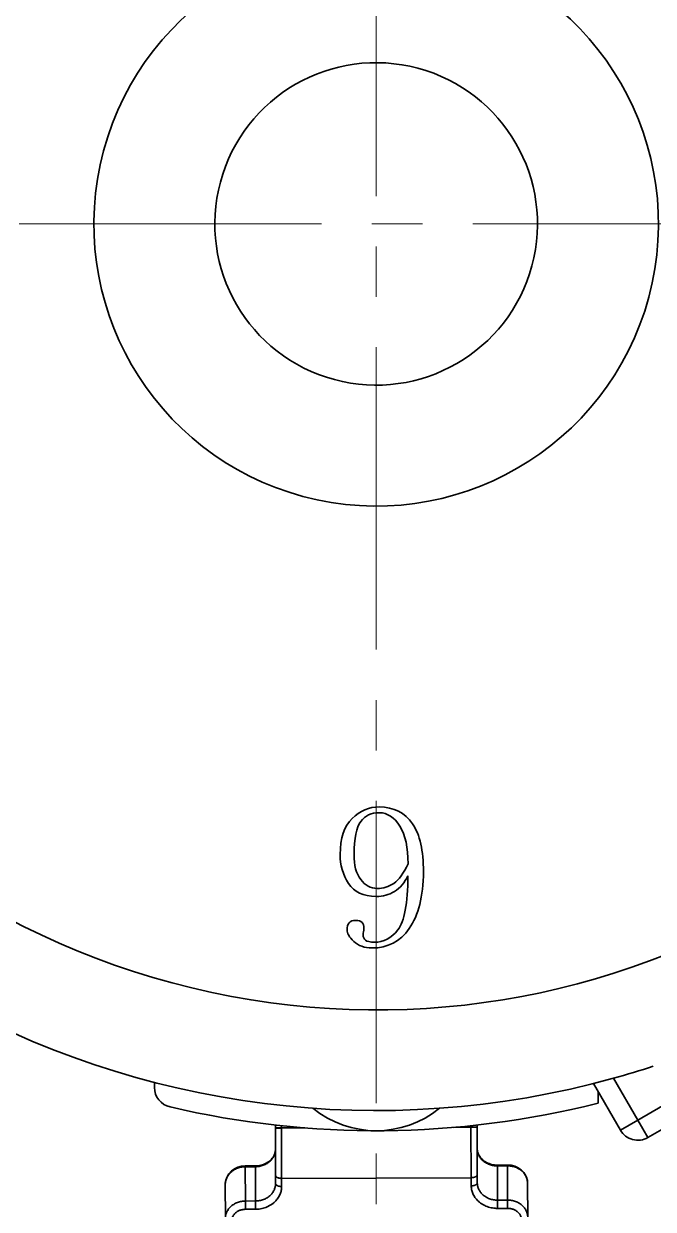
# Model space of a CAD drawing. Header units: millimetres. Extents: x -27384 to -11847, y 105622 to 113060.
# Drawn here: x -20653.7 to -20622.5, y 111159.2 to 111218 of the extents above; entities that cross this region are included whole.
import ezdxf

# ---------------------------------------------------------------- set-up
doc = ezdxf.new("R2010")
doc.units = ezdxf.units.MM
for name, pattern in [('CENTER2', [1.125, 0.75, -0.125, 0.125, -0.125]), ('DASHDOT', [25.4, 12.7, -6.35, 0, -6.35]), ('DASHED', [19.049999999999997, 12.7, -6.35]), ('HIDDEN', [9.524999999999999, 6.35, -3.175])]:
    doc.linetypes.add(name, pattern=pattern)
doc.layers.get('0').update_dxf_attribs({"color": 1, "linetype": 'DASHDOT'})
for name, color, linetype in [('01粗实线', 7, 'Continuous'), ('1', 4, 'Continuous'), ('3', 6, 'HIDDEN'), ('Default', 7, 'Continuous')]:
    doc.layers.add(name, color=color, linetype=linetype)
doc.layers.add('4虚线层', color=6, linetype='DASHED', lineweight=35)
doc.layers.add('图层3', color=7, linetype='Continuous', lineweight=35)

# ---------------------------------------------------------------- blocks, each defined once
blk = doc.blocks.new('G$CBB9FC1A2')
at = {"layer": 'Default', "color": 1, "linetype": 'CENTER2', "lineweight": 13, "ltscale": 20}
for p, q in [((3.637978807091713e-12, -66.1297639231343), (3.637978807091713e-12, 64.4583510189841)), ((64.7932927104739, 0), (-63.43283579474519, 1.455191522836685e-11))]:
    blk.add_line(p, q, dxfattribs=at)
at = {"layer": 'Default', "color": 7, "linetype": 'CENTER2', "lineweight": 13}
blk.add_circle((-1.818989403545856e-11, -2.91038304567337e-11), 61.63746783566022, dxfattribs=at)
at = {"layer": '图层3'}
for p, q in [((-10.99763279997569, -42.83934955888253), (-10.99763279997569, -42.59364868210105)), ((12.10508957859565, -44.96146538027097), (10.77138714165267, -42.6514249973261)), ((11.77259495476392, -42.38599819857336), (12.97092861371129, -44.46157298027538)), ((10.9976327999866, -43.04329397254332), (10.99763279998297, -43.62545823914115)), ((12.97092861371129, -44.46157298027538), (14.70260668394985, -43.46178818029875)), ((12.97092861371129, -44.46157298027538), (12.10508957859565, -44.96146538027097)), ((12.97092861371129, -44.46157298027538), (13.47082101371416, -45.32741201540921)), ((15.20249908394544, -44.32762721540348), (13.47082101371416, -45.32741201540921)), ((-4.998923999992257, -44.85547696707363), (-4.998923999995895, -44.71173551342508)), ((-4.998923999995895, -44.85654973698547), (-4.998923999992257, -44.85547696707363)), ((-4.998923999992257, -44.85547696707363), (-4.698988968186313, -44.85547696707363)), ((-4.998923999995895, -44.85654973698547), (-4.698989696822537, -44.85571979061933)), ((-4.992309109853522, -47.20586418961466), (-4.998923999995895, -44.85654973698547)), ((-4.998923999995895, -44.85654973698547), (-4.99838812989401, -45.50579279607337)), ((-4.698989696822537, -44.85571979061933), (-4.691838965743955, -47.35492938254902)), ((-4.698988963504235, -44.7442514776194), (-4.698988968186313, -44.85547696854337)), ((-4.698988968186313, -44.85547696854337), (-3.533912324717676, -44.85130987451703)), ((-4.698988559994177, -44.85547696844151), (-4.698988507891045, -44.8557197903574)), ((3.854654422910244, -44.82488341379212), (4.697008713123068, -44.82187059095304)), ((4.697008713123068, -44.82187059095304), (4.696455369758041, -44.74451747738931)), ((4.697009989798971, -44.82211340987124), (4.697008304945484, -44.82187059379066)), ((4.697008713123068, -44.82187059095304), (4.996936071147502, -44.81972508002946)), ((4.697009989791695, -44.82211340677168), (4.996943744936289, -44.82079782249639)), ((4.707738094919478, -47.32131020272209), (4.697009989798971, -44.82211340987124)), ((4.99616578064888, -44.71204380557174), (4.996936071147502, -44.81972508002946)), ((4.996936071147502, -44.81972508002946), (4.996943744932651, -44.82079782246728)), ((4.996943744932651, -44.82079782249639), (5.007134251372918, -47.1700994863495)), ((5.001052084724506, -45.47002810402773), (4.996943744932651, -44.82079782249639)), ((-4.99838812989401, -45.50579279607337), (-4.998387618470588, -45.50641209518653)), ((-4.992308627824968, -47.206035383977), (-4.998387618470588, -45.50641209518653)), ((-4.998387618470588, -45.50641209518653), (-4.998387618470588, -45.91093388918671)), ((5.001056003311533, -45.4706473909755), (5.001052084724506, -45.47002810402773)), ((5.007134993953514, -47.17027067975141), (5.001056003311533, -45.4706473909755)), ((5.003949647751142, -45.87515883536253), (5.001056003311533, -45.4706473909755)), ((-4.998387618470588, -45.91093388918671), (-4.992308627824968, -47.61055717794807)), ((5.010028638393123, -47.57478212412389), (5.003949647751142, -45.87515883536253)), ((-5.995217742565728, -46.73747787867615), (-6.492835133925837, -46.73925769158814)), ((-6.492835133925837, -46.73925769158814), (-6.492691410927364, -46.77944116403523)), ((-5.995074019570893, -46.77766135112324), (-6.492691410927364, -46.77944116403523)), ((-6.492691410927364, -46.77944116403523), (-6.486612420292658, -48.47906445279659)), ((-5.995217705643881, -46.73748820167384), (-5.995074019570893, -46.77766135112324)), ((-5.988995028928912, -48.4772846398846), (-5.995074019570893, -46.77766135112324)), ((6.504284133097826, -46.69277129256807), (6.006666741737718, -46.69455110548006)), ((6.006810464736191, -46.7347345779126), (6.006666741737718, -46.69455110548006)), ((6.504427856092661, -46.73295476500061), (6.006810464736191, -46.7347345779126)), ((6.006810464736191, -46.7347345779126), (6.012889455378172, -48.43435786667396)), ((6.504427856092661, -46.73295476500061), (6.504284133097826, -46.69277129256807)), ((6.510506846738281, -48.43257805377652), (6.504427856092661, -46.73295476500061)), ((-4.992308627824968, -47.206035383977), (-4.992309109853522, -47.20586418961466)), ((-4.992308627824968, -47.61055717794807), (-4.992308627824968, -47.206035383977)), ((4.707738094919478, -47.32131020272209), (-4.691838965743955, -47.35492938254902)), ((-4.691838965743955, -47.35492938254902), (-4.691837285914517, -47.35573395526444)), ((-4.691837285914517, -47.35573395526444), (-4.691837285910879, -47.76025574923551)), ((4.707742170441634, -47.32211476686643), (4.707738094919478, -47.32131020272209)), ((4.710635814888519, -47.72662621123891), (4.707742170441634, -47.32211476686643)), ((5.007134251372918, -47.1700994863495), (5.007134993953514, -47.17027067975141)), ((5.007134993953514, -47.17027067975141), (5.010028638393123, -47.57478212412389)), ((7.507303061440325, -47.59521238517482), (7.513382052082306, -49.29483567395073)), ((-7.48329402525269, -49.34847382667067), (-7.489373015894671, -47.64885053790931)), ((-6.486612420292658, -48.47906445279659), (-5.988995028928912, -48.4772846398846)), ((-6.486612420292658, -48.47906445279659), (-6.485146998704295, -48.88878126267809)), ((-5.988995028928912, -48.4772846398846), (-5.987529607344186, -48.8870014497661)), ((6.012889455378172, -48.43435786667396), (6.510506846738281, -48.43257805377652)), ((6.01435487695926, -48.84407467657002), (6.012889455378172, -48.43435786667396)), ((6.511972268323007, -48.84229486365803), (6.510506846738281, -48.43257805377652)), ((-5.987529607344186, -48.8870014497661), (-6.485146998704295, -48.88878126267809)), ((6.511972268323007, -48.84229486365803), (6.01435487695926, -48.84407467657002))]:
    blk.add_line(p, q, dxfattribs=at)
for radius in [38.9916072, 13.9969872, 7.998278399999999]:
    blk.add_circle((-1.818989403545856e-11, -2.91038304567337e-11), radius, dxfattribs=at)
for centre, radius, start, end in [((-1.818989403545856e-11, -2.91038304567337e-11), 43.99053119999999, 194.4775121859163, 285.5224878140298), ((-1.818989403545856e-11, -2.91038304567337e-11), 43.99053119999999, 285.5224878140298, 288.1971083097218), ((-9.997847999969963, -42.83934955888253), 0.9997847999998911, 180, 256.8634412125413), ((-1.818989403545856e-11, -2.91038304567337e-11), 44.99031600000003, 256.8634412130981, 284.1490045089447), ((-7.275957614183426e-12, -39.99139200019999), 4.998923999999973, 231.0322442495843, 308.9677557506502), ((12.9709286136931, -44.46157298030448), 0.9997848000000009, 209.9999999997313, 300.000000001051), ((-6.53554862015153, -47.6931546406995), 0.954852779992324, 87.43612892967138, 177.3405850020427), ((6.552869625975291, -47.64739457621181), 0.9558588618540915, 3.129443592472223, 92.91355123219832)]:
    blk.add_arc(centre, radius, start, end, dxfattribs=at)
for points, knots in [([(-1.190879692767339, -29.49840754980687), (-0.8005050489737187, -29.11829999145993), (-0.3528503795314464, -28.92392636995646), (0.8761229578085477, -28.93257297710807), (1.42528874002528, -29.20955541160947), (1.796965434368758, -29.75840780264116)], [0.2071199757832337, 0.2071199757832337, 0.2071199757832337, 0.2071199757832337, 0.2651708072772346, 0.2651708072772346, 0.347781605941774, 0.347781605941774, 0.347781605941774, 0.347781605941774]), ([(1.171832898791763, -29.88081471157784), (0.8955582618473272, -29.43772560219804), (0.5571014627748809, -29.2180785225064), (-0.2475834604883858, -29.2124170535244), (-0.5509792744887818, -29.35659606334229), (-0.7676206366813858, -29.64769903766864)], [0.399186053189804, 0.399186053189804, 0.399186053189804, 0.399186053189804, 0.6977723782712352, 0.6977723782712352, 1, 1, 1, 1]), ([(-1.374496865220863, -32.72089182736818), (-1.653154316245491, -32.28897383350704), (-1.79240325974024, -31.81080732113332), (-1.783001790059643, -30.4745426606969), (-1.58374060130518, -29.88093598264095), (-1.190879692767339, -29.49840754980687)], [0.06533017741148582, 0.06533017741148582, 0.06533017741148582, 0.06533017741148582, 0.1217356081506118, 0.1217356081506118, 0.2071199757832337, 0.2071199757832337, 0.2071199757832337, 0.2071199757832337]), ([(-0.7676206366813858, -29.64769903766864), (-0.9842619988739898, -29.93880201198044), (-1.095396258479013, -30.48425752158801), (-1.104763416224159, -31.81564530370815), (-0.9955117291174247, -32.2309691356204), (-0.768357163939072, -32.52519449582906)], [0, 0, 0, 0, 0.2661292168957535, 0.2661292168957535, 0.4430077817837849, 0.4430077817837849, 0.4430077817837849, 0.4430077817837849]), ([(1.796965434368758, -29.75840780264116), (2.167092888987099, -30.30497244208527), (2.348370659878128, -31.1034952136979), (2.332449922902015, -33.3663667554647), (2.096614438636607, -34.30599161091959), (1.638466955577314, -34.95630229638482)], [0.347781605941774, 0.347781605941774, 0.347781605941774, 0.347781605941774, 0.4501043528798682, 0.4501043528798682, 0.570681862182505, 0.570681862182505, 0.570681862182505, 0.570681862182505]), ([(-0.768357163939072, -32.52519449582906), (-0.5430404821345292, -32.81703931002994), (-0.2740036489958584, -32.96761336206691), (0.3404830196705007, -32.97193666563544), (0.6142058205441572, -32.88607432409481), (0.8690044109898736, -32.71716780331917)], [0.4430077817837849, 0.4430077817837849, 0.4430077817837849, 0.4430077817837849, 0.6183134734537016, 0.6183134734537016, 0.7776822840627153, 0.7776822840627153, 0.7776822840627153, 0.7776822840627153]), ([(-1.111847651118296, -35.59536325160298), (-1.33720395061755, -35.37674830638571), (-1.450415555191285, -35.19305739381525), (-1.448150967604306, -34.87118342450412), (-1.413155021022249, -34.74950164995971), (-1.349206611888803, -34.67191765192547)], [0.700597652846078, 0.700597652846078, 0.700597652846078, 0.700597652846078, 0.7222494668931716, 0.7222494668931716, 0.7439012809402654, 0.7439012809402654, 0.7439012809402654, 0.7439012809402654]), ([(-1.349206611888803, -34.67191765192547), (-1.283302133782854, -34.59196049632737), (-1.167938627557305, -34.55614211370994), (-0.8704490498676023, -34.55823514163785), (-0.7731173550055246, -34.58818265024456), (-0.7053214255502098, -34.65693931381975)], [0.7439012809402654, 0.7439012809402654, 0.7439012809402654, 0.7439012809402654, 0.7594472175484223, 0.7594472175484223, 0.7726377092159495, 0.7726377092159495, 0.7726377092159495, 0.7726377092159495]), ([(-0.7053214255502098, -34.65693931381975), (-0.6399467792944051, -34.72324038227089), (-0.6089504648225557, -34.82343941547151), (-0.6102543182860245, -35.00876079172303), (-0.6155086278740782, -35.06237214134308), (-0.6305166941019706, -35.11591486709949)], [0.7726377092159495, 0.7726377092159495, 0.7726377092159495, 0.7726377092159495, 0.786766897066181, 0.786766897066181, 0.7925232328570158, 0.7925232328570158, 0.7925232328570158, 0.7925232328570158]), ([(1.638466955577314, -34.95630229638482), (1.182626999780041, -35.60333759633068), (0.5635339043292333, -35.92904052589438), (-0.5874093798447575, -35.92094290966634), (-0.8890209733290249, -35.81152424673201), (-1.111847651118296, -35.59536325160298)], [0.570681862182505, 0.570681862182505, 0.570681862182505, 0.570681862182505, 0.6582098736888948, 0.6582098736888948, 0.700597652846078, 0.700597652846078, 0.700597652846078, 0.700597652846078]), ([(-0.6305166941019706, -35.11591486709949), (-0.6451784203491115, -35.1682219914801), (-0.6507790699215548, -35.22306894247595), (-0.6518770517832309, -35.37912904878613), (-0.6134796400001505, -35.46718735406466), (-0.5310530755741638, -35.53604695343529)], [0.7925232328570158, 0.7925232328570158, 0.7925232328570158, 0.7925232328570158, 0.7990007125552878, 0.7990007125552878, 0.8113668101610796, 0.8113668101610796, 0.8113668101610796, 0.8113668101610796]), ([(-0.5310530755741638, -35.53604695343529), (-0.4538950132082391, -35.60050521760422), (-0.3074029113922734, -35.6351628688135), (0.3607294188295782, -35.63986360366107), (0.7523207858430396, -35.43777966876223), (1.07223439113659, -35.02547528696596)], [0.8113668101610796, 0.8113668101610796, 0.8113668101610796, 0.8113668101610796, 0.8354381217057852, 0.8354381217057852, 0.8863161211070942, 0.8863161211070942, 0.8863161211070942, 0.8863161211070942]), ([(-4.998388098079886, -45.91066569971736), (-4.999815178551216, -45.94851696223486), (-5.005495334284205, -46.05497083145019), (-5.070999496248987, -46.24925225833431), (-5.229325467047602, -46.45549544286041), (-5.452413129889464, -46.61607513316267), (-5.721234841224941, -46.71790163668629), (-5.896127421448909, -46.73146213089058), (-5.995217742565728, -46.7374778786907)], [0, 0, 0, 0, 0.08379726751546487, 0.2763978004044826, 0.4660961375926472, 0.6503712509146646, 0.8312123367020222, 1, 1, 1, 1]), ([(6.006666741737718, -46.69455110548006), (5.956165500847419, -46.69327529123984), (5.824240319117962, -46.68857857394323), (5.588319343696639, -46.6323068721249), (5.348194677757419, -46.50629327892966), (5.159588453898323, -46.33016390990815), (5.039537097494758, -46.12488009537628), (5.005763430363004, -45.9626635510358), (5.004103374903934, -45.88426578394137), (5.003948208926886, -45.87489064931287)], [0, 0, 0, 0, 0.08581549838839525, 0.2631955536296118, 0.4406450398305818, 0.6184408718902039, 0.798246142903925, 0.9792625842782127, 1, 1, 1, 1])]:
    blk.add_open_spline(points, degree=3, knots=knots, dxfattribs=at)
for points in [[(1.578171588022087, -31.74185617879266), (1.583798745061358, -30.94204813387478), (1.446726889207639, -30.32168954081135), (1.171832898791763, -29.88081471157784)], [(0.8690044109898736, -32.71716780331917), (1.126072777624358, -32.54675664313254), (1.360226372380566, -32.21828052938508), (1.578171588022087, -31.74185617879266)], [(1.573951220252638, -32.34171221251017), (1.410578088351031, -32.68683827962377), (1.189300031368475, -32.94376879374613), (0.9052058590568777, -33.11734632124717)], [(1.07223439113659, -35.02547528696596), (1.39158919538022, -34.61389108750154), (1.564240943178447, -33.72186877786589), (1.573951220252638, -32.34171221251017)], [(0.001164836885436671, -33.36947316471196), (-0.637706223402347, -33.36497830148437), (-1.099499939009547, -33.14713602162374), (-1.374496865220863, -32.72089182736818)], [(0.9052058590568777, -33.11734632124717), (0.6246476227897801, -33.2887634417566), (0.3230388061892882, -33.37173775231349), (0.001164836885436671, -33.36947316471196)]]:
    blk.add_open_spline(points, degree=3, dxfattribs=at)
for points, weights in [([(-5.995074019567255, -46.77766135112324), (-4.99838761846695, -46.77409653335053), (-4.998387618470588, -45.91093388918671)], [1, 0.7082010560979363, 1]), ([(5.003949647751142, -45.87515883537708), (5.010124063639523, -46.73829939569987), (6.006810464736191, -46.73473457792716)], [1, 0.7082010561008977, 1]), ([(-6.492691410927364, -46.77944116403523), (-7.492469816086668, -46.78301704087062), (-7.489373015898309, -47.64885053792386)], [1, 0.7071067811864922, 1]), ([(7.507303061440325, -47.59521238518937), (7.504206261251966, -46.72937888816524), (6.504427856092661, -46.73295476501517)], [1, 0.7071067811866161, 1]), ([(-5.98899502893255, -48.47728463989915), (-4.992308627824968, -48.47371982211189), (-4.992308627828606, -47.61055717794807)], [1, 0.7082010560978726, 1]), ([(-4.992309109853522, -47.20586418965831), (-4.99177273710302, -47.35583080153447), (-4.691838965743955, -47.35492938238895)], [1, 0.7071071323242069, 1]), ([(-4.992308627824968, -47.20603538396244), (-4.991772246310575, -47.35600214474835), (-4.691837285914517, -47.35573395526444)], [1, 0.7071067811740214, 1]), ([(-4.992308627828606, -47.61055717794807), (-4.991772246306937, -47.76052393873397), (-4.691837285910879, -47.76025574923551)], [1, 0.7071067811748881, 1]), ([(4.707738094919478, -47.32131020272209), (5.007670640727156, -47.32006609834207), (5.007134251372918, -47.17009948633495)], [1, 0.7071071321825743, 1]), ([(4.707742170441634, -47.32211476686643), (5.007671375478822, -47.32023744053731), (5.007134993957152, -47.17027067975141)], [1, 0.7071067811875945, 1]), ([(4.710635814884881, -47.72662621123891), (5.010565019940259, -47.72474888488068), (5.010028638389485, -47.57478212412389)], [1, 0.7071067811600498, 1]), ([(5.010028638389485, -47.57478212413844), (5.016203054274229, -48.43792268444668), (6.012889455374534, -48.43435786667396)], [1, 0.7082010561006936, 1]), ([(-5.987529607347824, -48.8870014497661), (-4.691837285914517, -48.88236718665576), (-4.691837285910879, -47.76025574925006)], [1, 0.7082010560994445, 1]), ([(4.710635814884881, -47.72662621123891), (4.71866255552959, -48.84870893965126), (6.01435487695926, -48.84407467655546)], [1, 0.7082010560995206, 1]), ([(-6.486612420292658, -48.47906445279659), (-7.486390825444687, -48.48264032964653), (-7.48329402525269, -49.34847382667067)], [1, 0.7071067811865217, 1]), ([(7.513382052082306, -49.29483567395073), (7.510285251897584, -48.42900217694114), (6.510506846734643, -48.43257805377652)], [1, 0.7071067811865995, 1]), ([(-6.485146998704295, -48.88878126269265), (-7.184991882309986, -48.89128437647015), (-7.182824122177408, -49.49736782438413)], [1, 0.7071067811864746, 1]), ([(7.213984912061278, -49.44587519776542), (7.211817151932337, -48.83979174986599), (6.511972268323007, -48.84229486367258)], [1, 0.7071067811864604, 1])]:
    blk.add_rational_spline(points, weights, degree=2, dxfattribs=at)
blk = doc.blocks.new('G$C6C638B4C')
blk.add_lwpolyline([(-1.818989403545856e-11, -2.91038304567337e-11), (639.9999999999891, -2.91038304567337e-11), (640.0000000000036, -600.0000000000146), (-7.275957614183426e-12, -600.0000000000291)], close=True)
at = {"layer": '1'}
blk.add_lwpolyline([(-20.00000000001455, 19.99999999995634), (659.9999999999745, 19.9999999999709), (659.9999999999854, -620.0000000000146), (-19.99999999999636, -620.0000000000437)], close=True, dxfattribs=at)
at = {"layer": '3'}
blk.add_lwpolyline([(19.99999999999272, -20.00000000004366), (620, -20.00000000004366), (619.9999999999927, -580.0000000000146), (19.99999999999636, -580.0000000000437)], close=True, dxfattribs=at)

msp = doc.modelspace()

# ---------------------------------------------------------------- linework, layer by layer
at = {"layer": '1', "lineweight": -3, "ltscale": 2, "extrusion": (-0.004685415688226654, -0.01745240643729067, 0.9998367168639969), "elevation": -761.7737618122727}
msp.add_lwpolyline([(-55762.41944096141, 102096.2621256225), (-45696.27557504938, 104799.1427234042), (-43767.03463448276, 97614.2094060799), (-53833.17850039472, 94911.32880829813)], close=True, dxfattribs=at)
at = {"layer": '1', "extrusion": (-0.004685415688226654, -0.01745240643729067, 0.9998367168639969), "const_width": 9.147440893432856, "elevation": -761.7737618122732}
msp.add_lwpolyline([(-53581.19831907854, 95088.87696726886), (-43888.4841354353, 97691.48720767391), (-45759.11024572644, 104658.1255271676), (-55451.82442936971, 102055.5152867626), (-53581.19831907854, 95088.87696726886)], dxfattribs=at)
at = {"layer": '1', "lineweight": -3, "ltscale": 0.5, "extrusion": (-0.004685415688226654, -0.01745240643729067, 0.9998367168639969)}
msp.add_circle((-48765.26616640461, 102058.4889860315, -679.1051985372392), 59.99999999999986, dxfattribs=at)
at = {"layer": '4虚线层', "lineweight": -3, "ltscale": 0.5, "extrusion": (-0.004685415688226654, -0.01745240643729067, 0.9998367168639969)}
msp.add_circle((-48765.26616640461, 102058.4889860315, -679.1051985372405), 79.9999999999997, dxfattribs=at)

# ---------------------------------------------------------------- block references
at = {"layer": '01粗实线', "lineweight": -3, "ltscale": 2, "extrusion": (-0.004685415688226654, -0.01745240643729066, 0.9998367168639969), "rotation": 15.03008309191162}
for name, p in [('G$C6C638B4C', (-49137.35744931624, 102439.593784045, -679.1051985372569)), ('G$CBB9FC1A2', (-48765.26616640456, 102058.4889860317, -679.1051985372342))]:
    msp.add_blockref(name, p, dxfattribs=at)

doc.saveas('drawing.dxf')
